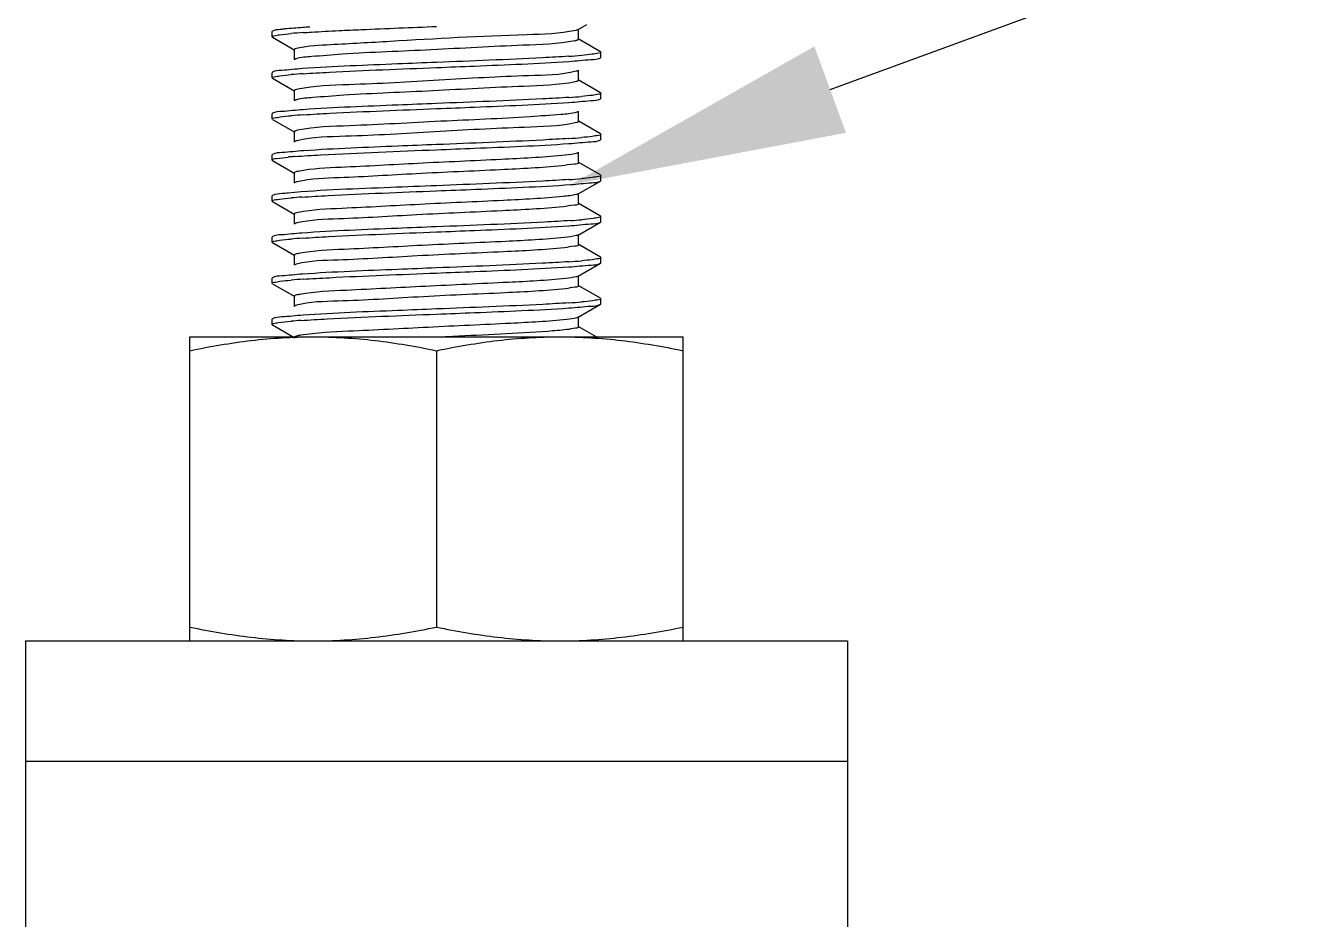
# Model space of a CAD drawing. Extents: x -427546 to -314919, y 698702 to 968782.
# Drawn here: x -406398 to -405936.7, y 909996.7 to 910320.5 of the extents above; entities that cross this region are included whole.
import ezdxf

# ---------------------------------------------------------------- set-up
doc = ezdxf.new("R2010")
doc.units = 0
doc.header["$LTSCALE"] = 1000
doc.header["$MEASUREMENT"] = 0
doc.layers.get('0').update_dxf_attribs({"linetype": 'CONTINUOUS'})

msp = doc.modelspace()

# ---------------------------------------------------------------- linework, layer by layer
at = {"linetype": 'CONTINUOUS'}
for p, q in [((-406308.61, 910318.44), (-406308.75, 910318.28)), ((-406308.75, 910316.42), (-406308.75, 910318.28)), ((-406197.9, 910319.02), (-406194.74, 910320.85)), ((-406197.74, 910315.49), (-406197.74, 910319.21)), ((-406308.61, 910316.25), (-406308.75, 910316.42)), ((-406308.61, 910316.25), (-406300.53, 910311.58)), ((-406189.82, 910311), (-406197.9, 910315.68)), ((-406300.69, 910311.77), (-406300.69, 910308.05)), ((-406189.82, 910311), (-406189.68, 910310.84)), ((-406189.82, 910308.81), (-406189.68, 910308.98)), ((-406189.68, 910308.98), (-406189.68, 910310.84)), ((-406308.61, 910303.56), (-406308.75, 910303.39)), ((-406308.75, 910301.53), (-406308.75, 910303.4)), ((-406197.74, 910300.6), (-406197.74, 910304.33)), ((-406308.61, 910301.37), (-406308.75, 910301.53)), ((-406308.61, 910301.37), (-406300.53, 910296.7)), ((-406198.6, 910300.17), (-406199.02, 910300.07)), ((-406189.82, 910296.12), (-406197.9, 910300.79)), ((-406300.69, 910296.88), (-406300.69, 910293.16)), ((-406189.82, 910296.12), (-406189.68, 910295.95)), ((-406189.82, 910293.93), (-406189.68, 910294.09)), ((-406189.68, 910294.09), (-406189.68, 910295.95)), ((-406197.74, 910285.72), (-406197.74, 910289.44)), ((-406308.61, 910288.68), (-406308.75, 910288.51)), ((-406308.75, 910286.65), (-406308.75, 910288.51)), ((-406308.61, 910286.49), (-406308.75, 910286.65)), ((-406308.61, 910286.49), (-406300.53, 910281.81)), ((-406198.42, 910285.33), (-406198.99, 910285.2)), ((-406189.82, 910281.23), (-406197.9, 910285.91)), ((-406300.69, 910282), (-406300.69, 910278.28)), ((-406189.82, 910281.23), (-406189.68, 910281.07)), ((-406189.68, 910279.21), (-406189.68, 910281.07)), ((-406189.82, 910279.05), (-406189.68, 910279.21)), ((-406308.61, 910273.79), (-406308.75, 910273.63)), ((-406308.75, 910271.77), (-406308.75, 910273.63)), ((-406308.61, 910271.61), (-406308.75, 910271.77)), ((-406308.61, 910271.61), (-406300.53, 910266.93)), ((-406189.82, 910266.35), (-406197.9, 910271.03)), ((-406197.74, 910270.84), (-406197.74, 910274.56)), ((-406300.69, 910267.12), (-406300.69, 910263.4)), ((-406189.82, 910266.35), (-406189.68, 910266.19)), ((-406189.68, 910264.33), (-406189.68, 910266.19)), ((-406197.9, 910259.49), (-406189.82, 910264.16)), ((-406189.82, 910264.16), (-406189.68, 910264.33)), ((-406308.61, 910258.91), (-406308.75, 910258.75)), ((-406308.75, 910256.89), (-406308.75, 910258.75)), ((-406308.61, 910256.72), (-406308.75, 910256.89)), ((-406308.61, 910256.72), (-406300.53, 910252.05)), ((-406197.74, 910255.96), (-406197.74, 910259.68)), ((-406300.69, 910252.23), (-406300.69, 910248.51)), ((-406189.82, 910251.47), (-406197.9, 910256.14)), ((-406197.9, 910244.6), (-406189.82, 910249.28)), ((-406189.82, 910251.47), (-406189.68, 910251.3)), ((-406189.82, 910249.28), (-406189.68, 910249.44)), ((-406189.68, 910249.44), (-406189.68, 910251.3)), ((-406308.61, 910244.03), (-406308.75, 910243.86)), ((-406308.75, 910242), (-406308.75, 910243.86)), ((-406197.74, 910241.07), (-406197.74, 910244.79)), ((-406308.61, 910241.84), (-406308.75, 910242)), ((-406308.61, 910241.84), (-406300.53, 910237.16)), ((-406189.82, 910236.58), (-406197.9, 910241.26)), ((-406300.69, 910237.35), (-406300.69, 910233.63)), ((-406197.9, 910229.72), (-406189.82, 910234.4)), ((-406189.82, 910236.58), (-406189.68, 910236.42)), ((-406189.82, 910234.4), (-406189.68, 910234.56)), ((-406189.68, 910234.56), (-406189.68, 910236.42)), ((-406308.61, 910229.14), (-406308.75, 910228.98)), ((-406308.75, 910227.12), (-406308.75, 910228.98)), ((-406197.74, 910226.19), (-406197.74, 910229.91)), ((-406308.61, 910226.96), (-406308.75, 910227.12)), ((-406308.61, 910226.96), (-406300.53, 910222.28)), ((-406189.82, 910221.7), (-406197.9, 910226.38)), ((-406300.69, 910222.47), (-406300.69, 910218.75)), ((-406189.82, 910221.7), (-406189.68, 910221.54)), ((-406189.68, 910219.68), (-406189.68, 910221.54)), ((-406197.9, 910214.84), (-406189.82, 910219.52)), ((-406189.82, 910219.52), (-406189.68, 910219.68)), ((-406308.61, 910214.26), (-406308.75, 910214.1)), ((-406308.75, 910212.24), (-406308.75, 910214.1)), ((-406308.66, 910212.11), (-406308.75, 910212.24)), ((-406308.61, 910212.07), (-406308.66, 910212.11)), ((-406308.61, 910212.07), (-406300.53, 910207.4)), ((-406191.18, 910207.6), (-406197.9, 910211.49)), ((-406197.74, 910211.31), (-406197.74, 910215.03)), ((-406338.51, 910207.74), (-406159.92, 910207.74)), ((-406338.51, 910097.6), (-406338.51, 910207.74)), ((-406243.24, 910207.86), (-406245.91, 910207.74)), ((-406159.92, 910097.6), (-406159.92, 910207.74)), ((-406249.21, 910202.71), (-406249.21, 910102.63)), ((-406398.04, 910097.6), (-406100.38, 910097.6)), ((-406398.04, 910097.6), (-406398.04, 908661.4)), ((-406100.38, 910097.6), (-406100.38, 908661.4)), ((-406398.04, 910054.01), (-406100.38, 910054.01))]:
    msp.add_line(p, q, dxfattribs=at)
msp.add_lwpolyline([(-406106.64, 910297.27), (-405525.23, 910510.25)])
for centre, radius, start, end in [((-406280.37, 910062.12), 256.35, 93.8255, 94.8061), ((-406201.43, 910326.59), 11.88, 281.4976, 282.7913), ((-406218.6, 910572.05), 263.28, 273.7687, 274.7934), ((-406280.41, 910047.83), 255.76, 93.8313, 94.8079), ((-406218.51, 910556.01), 262.13, 273.7798, 274.7941), ((-406280.15, 910029.64), 259.07, 93.8001, 94.8043), ((-406218.5, 910540.99), 261.99, 273.7814, 274.7938), ((-406287.96, 910109.94), 163.57, 94.6795, 95.2422), ((-406283.99, 910062.05), 211.63, 94.4921, 94.6937), ((-406218.55, 910526.71), 262.59, 273.7757, 274.7933), ((-406281.03, 910011.02), 247.9, 93.9107, 94.8136), ((-406217.52, 910498.78), 249.51, 273.9022, 274.8051), ((-406280.72, 909992.13), 251.92, 93.8693, 94.8111), ((-406218.61, 910497.69), 263.34, 273.7681, 274.7934), ((-406280.42, 909973.53), 255.64, 93.8324, 94.808), ((-406218.51, 910481.61), 262.14, 273.7796, 274.7941), ((-406281.6, 909973.43), 240.81, 93.9707, 94.8291)]:
    msp.add_arc(centre, radius, start, end, dxfattribs=at)
for points, knots in [([(-406308.75, 910316.42), (-406308.75, 910316.68), (-406307.39, 910316.86), (-406306.7, 910317.05), (-406306.01, 910317.14)], [0, 0, 0, 0, 0.27238, 1, 1, 1, 1]), ([(-406304.1, 910319.22), (-406304.67, 910319.16), (-406306.16, 910318.94), (-406307.78, 910318.92), (-406308.61, 910318.44)], [0, 0, 0, 0, 0.375527, 1, 1, 1, 1]), ([(-406295.03, 910319.92), (-406295.92, 910319.86), (-406298.95, 910319.67), (-406301.97, 910319.44), (-406304.1, 910319.22)], [0, 0, 0, 0, 0.294617, 1, 1, 1, 1]), ([(-406198.8, 910318.73), (-406204.59, 910317.41), (-406227.2, 910316.97), (-406256.7, 910315.24), (-406284.31, 910313.63), (-406295.55, 910313.11), (-406299.44, 910312.29)], [0, 0, 0, 0, 0.176504, 0.667042, 0.88168, 1, 1, 1, 1]), ([(-406297.47, 910317.9), (-406296.52, 910317.96), (-406292.2, 910318.24), (-406287.87, 910318.47), (-406284.5, 910318.64)], [0, 0, 0, 0, 0.219992, 1, 1, 1, 1]), ([(-406284.5, 910318.64), (-406281.83, 910318.77), (-406270.07, 910319.31), (-406258.3, 910319.78), (-406249.21, 910320.14)], [0, 0, 0, 0, 0.227178, 1, 1, 1, 1]), ([(-406197.9, 910319.02), (-406198.01, 910318.96), (-406198.31, 910318.85), (-406198.62, 910318.77), (-406198.8, 910318.73)], [0, 0, 0, 0, 0.401788, 1, 1, 1, 1]), ([(-406299.44, 910312.29), (-406299.76, 910312.22), (-406300.14, 910312.14), (-406300.69, 910311.9), (-406300.69, 910311.77)], [0, 0, 0, 0, 0.704888, 1, 1, 1, 1]), ([(-406199.06, 910314.95), (-406205.24, 910313.69), (-406222.74, 910313.3), (-406250.77, 910311.54), (-406276.35, 910310.66), (-406292.61, 910309.34), (-406298.25, 910308.96), (-406300.08, 910308.41)], [0, 0, 0, 0, 0.186906, 0.5149, 0.834439, 0.943372, 1, 1, 1, 1]), ([(-406197.74, 910315.49), (-406197.74, 910315.37), (-406198.2, 910315.14), (-406198.53, 910315.07), (-406198.8, 910315.01)], [0, 0, 0, 0, 0.301708, 1, 1, 1, 1]), ([(-406300.08, 910308.41), (-406300.17, 910308.39), (-406300.32, 910308.34), (-406300.47, 910308.27), (-406300.53, 910308.23)], [0, 0, 0, 0, 0.569178, 1, 1, 1, 1]), ([(-406201.3, 910309.33), (-406204.46, 910309.12), (-406220.43, 910308.23), (-406236.41, 910307.63), (-406249.21, 910307.12)], [0, 0, 0, 0, 0.198238, 1, 1, 1, 1]), ([(-406249.21, 910305.26), (-406244.61, 910305.44), (-406228.61, 910306.09), (-406212.61, 910306.71), (-406201.23, 910307.48)], [0, 0, 0, 0, 0.287875, 1, 1, 1, 1]), ([(-406201.23, 910307.48), (-406198.59, 910307.65), (-406194.89, 910308.17), (-406190.85, 910308.22), (-406189.82, 910308.81)], [0, 0, 0, 0, 0.690891, 1, 1, 1, 1]), ([(-406189.68, 910310.84), (-406189.68, 910310.55), (-406191.24, 910310.38), (-406192.01, 910310.17), (-406192.78, 910310.07)], [0, 0, 0, 0, 0.270407, 1, 1, 1, 1]), ([(-406297.71, 910304.86), (-406300.23, 910304.69), (-406303.77, 910304.2), (-406307.62, 910304.13), (-406308.6, 910303.56)], [0, 0, 0, 0, 0.690101, 1, 1, 1, 1]), ([(-406198.6, 910303.89), (-406204.22, 910302.47), (-406220.99, 910302.35), (-406248.35, 910300.59), (-406276.16, 910299.07), (-406293.37, 910298.67), (-406299.42, 910297.41)], [0, 0, 0, 0, 0.172112, 0.49211, 0.816561, 1, 1, 1, 1]), ([(-406249.21, 910307.12), (-406253.89, 910306.93), (-406270.06, 910306.27), (-406286.23, 910305.65), (-406297.71, 910304.86)], [0, 0, 0, 0, 0.289182, 1, 1, 1, 1]), ([(-406297.5, 910303.01), (-406294.33, 910303.23), (-406278.25, 910304.13), (-406262.14, 910304.74), (-406249.21, 910305.26)], [0, 0, 0, 0, 0.196967, 1, 1, 1, 1]), ([(-406197.9, 910304.14), (-406197.99, 910304.09), (-406198.22, 910303.99), (-406198.46, 910303.93), (-406198.6, 910303.89)], [0, 0, 0, 0, 0.412535, 1, 1, 1, 1]), ([(-406308.75, 910301.53), (-406308.75, 910301.8), (-406307.34, 910301.98), (-406306.63, 910302.17), (-406305.92, 910302.27)], [0, 0, 0, 0, 0.271848, 1, 1, 1, 1]), ([(-406199.02, 910300.07), (-406205.11, 910298.81), (-406222.41, 910298.44), (-406250.25, 910296.69), (-406275.78, 910295.78), (-406292.21, 910294.52), (-406297.97, 910294.09), (-406299.91, 910293.58)], [0, 0, 0, 0, 0.184419, 0.509926, 0.829804, 0.940533, 1, 1, 1, 1]), ([(-406197.74, 910300.6), (-406197.74, 910300.5), (-406198.1, 910300.3), (-406198.38, 910300.23), (-406198.6, 910300.17)], [0, 0, 0, 0, 0.309908, 1, 1, 1, 1]), ([(-406299.42, 910297.41), (-406299.74, 910297.34), (-406300.13, 910297.26), (-406300.69, 910297.02), (-406300.69, 910296.88)], [0, 0, 0, 0, 0.705209, 1, 1, 1, 1]), ([(-406299.91, 910293.58), (-406300.03, 910293.54), (-406300.24, 910293.48), (-406300.45, 910293.4), (-406300.53, 910293.35)], [0, 0, 0, 0, 0.582256, 1, 1, 1, 1]), ([(-406201.23, 910294.45), (-406204.4, 910294.24), (-406220.38, 910293.35), (-406236.38, 910292.74), (-406249.21, 910292.23)], [0, 0, 0, 0, 0.198015, 1, 1, 1, 1]), ([(-406201.22, 910292.59), (-406198.58, 910292.77), (-406194.89, 910293.29), (-406190.85, 910293.34), (-406189.82, 910293.93)], [0, 0, 0, 0, 0.690866, 1, 1, 1, 1]), ([(-406189.68, 910295.95), (-406189.68, 910295.66), (-406191.22, 910295.5), (-406191.99, 910295.28), (-406192.76, 910295.19)], [0, 0, 0, 0, 0.270549, 1, 1, 1, 1]), ([(-406297.5, 910289.99), (-406300.07, 910289.82), (-406303.67, 910289.32), (-406307.6, 910289.25), (-406308.6, 910288.68)], [0, 0, 0, 0, 0.690433, 1, 1, 1, 1]), ([(-406198.42, 910289.06), (-406200.3, 910288.52), (-406205.99, 910288.12), (-406222.33, 910286.83), (-406247.89, 910285.93), (-406275.84, 910284.18), (-406293.25, 910283.8), (-406299.39, 910282.54)], [0, 0, 0, 0, 0.057877, 0.167606, 0.487311, 0.814214, 1, 1, 1, 1]), ([(-406249.21, 910292.23), (-406253.86, 910292.05), (-406269.96, 910291.39), (-406286.07, 910290.77), (-406297.5, 910289.99)], [0, 0, 0, 0, 0.288643, 1, 1, 1, 1]), ([(-406297.32, 910288.14), (-406294.16, 910288.36), (-406278.13, 910289.26), (-406262.09, 910289.86), (-406249.21, 910290.37)], [0, 0, 0, 0, 0.197595, 1, 1, 1, 1]), ([(-406249.21, 910290.37), (-406244.61, 910290.56), (-406228.61, 910291.2), (-406212.6, 910291.83), (-406201.22, 910292.59)], [0, 0, 0, 0, 0.287899, 1, 1, 1, 1]), ([(-406197.9, 910289.25), (-406197.97, 910289.21), (-406198.14, 910289.14), (-406198.32, 910289.08), (-406198.42, 910289.06)], [0, 0, 0, 0, 0.424841, 1, 1, 1, 1]), ([(-406308.75, 910286.65), (-406308.75, 910286.93), (-406307.3, 910287.1), (-406306.56, 910287.3), (-406305.83, 910287.4)], [0, 0, 0, 0, 0.2714, 1, 1, 1, 1]), ([(-406198.99, 910285.2), (-406204.99, 910283.94), (-406222.11, 910283.54), (-406249.8, 910282.01), (-406277.19, 910280.32), (-406294, 910280.1), (-406299.72, 910278.74)], [0, 0, 0, 0, 0.18225, 0.50532, 0.825389, 1, 1, 1, 1]), ([(-406197.74, 910285.72), (-406197.74, 910285.64), (-406198.01, 910285.45), (-406198.25, 910285.38), (-406198.42, 910285.33)], [0, 0, 0, 0, 0.32015, 1, 1, 1, 1]), ([(-406299.39, 910282.54), (-406299.72, 910282.47), (-406300.11, 910282.38), (-406300.69, 910282.14), (-406300.69, 910282)], [0, 0, 0, 0, 0.705913, 1, 1, 1, 1]), ([(-406189.68, 910281.07), (-406189.68, 910280.78), (-406191.23, 910280.61), (-406191.99, 910280.4), (-406192.77, 910280.3)], [0, 0, 0, 0, 0.270562, 1, 1, 1, 1]), ([(-406297.32, 910275.12), (-406299.93, 910274.94), (-406303.59, 910274.44), (-406307.59, 910274.38), (-406308.6, 910273.79)], [0, 0, 0, 0, 0.690711, 1, 1, 1, 1]), ([(-406300.56, 910273.03), (-406297.41, 910273.27), (-406280.3, 910274.31), (-406263.18, 910274.93), (-406249.21, 910275.49)], [0, 0, 0, 0, 0.18466, 1, 1, 1, 1]), ([(-406299.72, 910278.74), (-406299.88, 910278.7), (-406300.16, 910278.63), (-406300.43, 910278.53), (-406300.53, 910278.47)], [0, 0, 0, 0, 0.593653, 1, 1, 1, 1]), ([(-406249.21, 910277.35), (-406253.84, 910277.17), (-406269.88, 910276.51), (-406285.92, 910275.89), (-406297.32, 910275.12)], [0, 0, 0, 0, 0.288182, 1, 1, 1, 1]), ([(-406201.22, 910279.57), (-406204.39, 910279.36), (-406220.38, 910278.46), (-406236.38, 910277.86), (-406249.21, 910277.35)], [0, 0, 0, 0, 0.197982, 1, 1, 1, 1]), ([(-406249.21, 910275.49), (-406244.61, 910275.67), (-406228.62, 910276.32), (-406212.63, 910276.94), (-406201.26, 910277.71)], [0, 0, 0, 0, 0.287815, 1, 1, 1, 1]), ([(-406201.26, 910277.71), (-406198.61, 910277.89), (-406194.9, 910278.4), (-406190.85, 910278.45), (-406189.82, 910279.05)], [0, 0, 0, 0, 0.690907, 1, 1, 1, 1]), ([(-406308.74, 910271.77), (-406308.74, 910272.29), (-406305.73, 910272.23), (-406304.36, 910272.69), (-406302.9, 910272.83)], [0, 0, 0, 0, 0.263671, 1, 1, 1, 1]), ([(-406203.82, 910273.4), (-406211.09, 910272.69), (-406228.47, 910271.79), (-406255.14, 910270.65), (-406279.64, 910269.18), (-406294.23, 910268.7), (-406299.34, 910267.66)], [0, 0, 0, 0, 0.229049, 0.545233, 0.836568, 1, 1, 1, 1]), ([(-406198.26, 910274.22), (-406198.54, 910274.13), (-406200.37, 910273.73), (-406202.24, 910273.55), (-406203.82, 910273.4)], [0, 0, 0, 0, 0.152403, 1, 1, 1, 1]), ([(-406197.74, 910270.84), (-406197.74, 910270.29), (-406200.88, 910270.29), (-406202.3, 910269.82), (-406203.82, 910269.68)], [0, 0, 0, 0, 0.264973, 1, 1, 1, 1]), ([(-406197.9, 910274.37), (-406197.95, 910274.34), (-406198.07, 910274.29), (-406198.19, 910274.24), (-406198.26, 910274.22)], [0, 0, 0, 0, 0.438999, 1, 1, 1, 1]), ([(-406299.34, 910267.66), (-406299.68, 910267.59), (-406300.08, 910267.5), (-406300.69, 910267.26), (-406300.69, 910267.12)], [0, 0, 0, 0, 0.706519, 1, 1, 1, 1]), ([(-406203.82, 910269.68), (-406211.18, 910268.96), (-406228.76, 910268.05), (-406255.67, 910266.93), (-406280.14, 910265.38), (-406294.65, 910265), (-406299.6, 910263.89)], [0, 0, 0, 0, 0.231234, 0.549995, 0.841234, 1, 1, 1, 1]), ([(-406189.68, 910266.19), (-406189.68, 910265.9), (-406191.23, 910265.73), (-406192, 910265.52), (-406192.78, 910265.42)], [0, 0, 0, 0, 0.27051, 1, 1, 1, 1]), ([(-406249.21, 910262.47), (-406254.72, 910262.25), (-406272.62, 910261.49), (-406290.54, 910260.94), (-406302.9, 910259.8)], [0, 0, 0, 0, 0.307364, 1, 1, 1, 1]), ([(-406299.6, 910263.89), (-406299.79, 910263.84), (-406300.1, 910263.76), (-406300.41, 910263.65), (-406300.52, 910263.59)], [0, 0, 0, 0, 0.599327, 1, 1, 1, 1]), ([(-406201.26, 910264.69), (-406204.42, 910264.47), (-406220.4, 910263.58), (-406236.39, 910262.98), (-406249.21, 910262.47)], [0, 0, 0, 0, 0.198096, 1, 1, 1, 1]), ([(-406249.21, 910260.61), (-406244.51, 910260.79), (-406228.28, 910261.45), (-406212.05, 910262.08), (-406200.54, 910262.87)], [0, 0, 0, 0, 0.289675, 1, 1, 1, 1]), ([(-406200.54, 910262.87), (-406198.06, 910263.05), (-406194.58, 910263.53), (-406190.79, 910263.61), (-406189.82, 910264.16)], [0, 0, 0, 0, 0.689778, 1, 1, 1, 1]), ([(-406308.75, 910256.89), (-406308.75, 910256.97), (-406307.79, 910257.54), (-406306.94, 910257.48), (-406306.11, 910257.59)], [0, 0, 0, 0, 0.087797, 1, 1, 1, 1]), ([(-406302.9, 910259.8), (-406303.63, 910259.74), (-406305.51, 910259.48), (-406307.57, 910259.51), (-406308.6, 910258.91)], [0, 0, 0, 0, 0.380478, 1, 1, 1, 1]), ([(-406203.34, 910258.56), (-406210.52, 910257.83), (-406227.85, 910256.95), (-406254.56, 910255.79), (-406279.3, 910254.33), (-406294.07, 910253.82), (-406299.27, 910252.79)], [0, 0, 0, 0, 0.225271, 0.541123, 0.834355, 1, 1, 1, 1]), ([(-406297.94, 910258.34), (-406294.77, 910258.55), (-406278.54, 910259.48), (-406262.29, 910260.09), (-406249.21, 910260.61)], [0, 0, 0, 0, 0.195382, 1, 1, 1, 1]), ([(-406197.9, 910259.49), (-406198.1, 910259.37), (-406199.9, 910258.88), (-406201.74, 910258.72), (-406203.34, 910258.56)], [0, 0, 0, 0, 0.123943, 1, 1, 1, 1]), ([(-406299.27, 910252.79), (-406299.63, 910252.72), (-406300.05, 910252.63), (-406300.69, 910252.39), (-406300.69, 910252.23)], [0, 0, 0, 0, 0.708127, 1, 1, 1, 1]), ([(-406203.34, 910254.84), (-406210.69, 910254.1), (-406228.37, 910253.19), (-406255.52, 910252.07), (-406280.2, 910250.44), (-406294.83, 910250.16), (-406299.74, 910248.97)], [0, 0, 0, 0, 0.229241, 0.549849, 0.842936, 1, 1, 1, 1]), ([(-406197.74, 910255.96), (-406197.74, 910255.45), (-406200.63, 910255.41), (-406201.94, 910254.98), (-406203.34, 910254.84)], [0, 0, 0, 0, 0.265614, 1, 1, 1, 1]), ([(-406299.74, 910248.97), (-406299.9, 910248.93), (-406300.17, 910248.86), (-406300.43, 910248.76), (-406300.53, 910248.7)], [0, 0, 0, 0, 0.591838, 1, 1, 1, 1]), ([(-406249.21, 910247.58), (-406253.92, 910247.4), (-406270.17, 910246.74), (-406286.42, 910246.11), (-406297.94, 910245.31)], [0, 0, 0, 0, 0.289807, 1, 1, 1, 1]), ([(-406200.54, 910249.85), (-406203.71, 910249.63), (-406219.93, 910248.71), (-406236.16, 910248.1), (-406249.21, 910247.58)], [0, 0, 0, 0, 0.195558, 1, 1, 1, 1]), ([(-406249.21, 910245.72), (-406244.62, 910245.91), (-406228.64, 910246.55), (-406212.66, 910247.18), (-406201.3, 910247.94)], [0, 0, 0, 0, 0.2877, 1, 1, 1, 1]), ([(-406201.3, 910247.94), (-406198.64, 910248.12), (-406194.92, 910248.64), (-406190.86, 910248.69), (-406189.82, 910249.28)], [0, 0, 0, 0, 0.691019, 1, 1, 1, 1]), ([(-406189.68, 910251.3), (-406189.68, 910251.04), (-406191.06, 910250.86), (-406191.76, 910250.67), (-406192.46, 910250.58)], [0, 0, 0, 0, 0.272165, 1, 1, 1, 1]), ([(-406297.94, 910245.31), (-406300.41, 910245.14), (-406303.87, 910244.66), (-406307.64, 910244.58), (-406308.6, 910244.03)], [0, 0, 0, 0, 0.689705, 1, 1, 1, 1]), ([(-406202.88, 910243.73), (-406209.91, 910242.98), (-406227.05, 910242.11), (-406253.66, 910240.93), (-406278.62, 910239.52), (-406293.63, 910238.94), (-406299.03, 910237.96)], [0, 0, 0, 0, 0.220169, 0.534105, 0.829282, 1, 1, 1, 1]), ([(-406297.71, 910243.47), (-406294.55, 910243.69), (-406278.39, 910244.6), (-406262.21, 910245.21), (-406249.21, 910245.72)], [0, 0, 0, 0, 0.196205, 1, 1, 1, 1]), ([(-406197.9, 910244.6), (-406198.09, 910244.5), (-406199.73, 910244.03), (-406201.41, 910243.88), (-406202.88, 910243.73)], [0, 0, 0, 0, 0.126191, 1, 1, 1, 1]), ([(-406308.75, 910242), (-406308.75, 910242.26), (-406307.39, 910242.45), (-406306.7, 910242.63), (-406306.01, 910242.72)], [0, 0, 0, 0, 0.272398, 1, 1, 1, 1]), ([(-406202.88, 910240), (-406210.19, 910239.23), (-406227.97, 910238.33), (-406255.32, 910237.22), (-406280.2, 910235.51), (-406294.97, 910235.32), (-406299.86, 910234.06)], [0, 0, 0, 0, 0.226976, 0.549217, 0.844212, 1, 1, 1, 1]), ([(-406197.74, 910241.07), (-406197.74, 910240.6), (-406200.38, 910240.52), (-406201.6, 910240.14), (-406202.88, 910240)], [0, 0, 0, 0, 0.266397, 1, 1, 1, 1]), ([(-406299.03, 910237.96), (-406299.45, 910237.88), (-406299.92, 910237.77), (-406300.69, 910237.52), (-406300.69, 910237.35)], [0, 0, 0, 0, 0.712882, 1, 1, 1, 1]), ([(-406299.86, 910234.06), (-406299.99, 910234.02), (-406300.22, 910233.96), (-406300.44, 910233.87), (-406300.53, 910233.82)], [0, 0, 0, 0, 0.58487, 1, 1, 1, 1]), ([(-406201.3, 910234.92), (-406204.46, 910234.7), (-406220.43, 910233.81), (-406236.41, 910233.21), (-406249.21, 910232.7)], [0, 0, 0, 0, 0.198249, 1, 1, 1, 1]), ([(-406201.23, 910233.06), (-406198.59, 910233.24), (-406194.89, 910233.75), (-406190.85, 910233.81), (-406189.82, 910234.4)], [0, 0, 0, 0, 0.690906, 1, 1, 1, 1]), ([(-406189.68, 910236.42), (-406189.68, 910236.13), (-406191.24, 910235.96), (-406192.01, 910235.75), (-406192.79, 910235.65)], [0, 0, 0, 0, 0.270399, 1, 1, 1, 1]), ([(-406297.71, 910230.45), (-406300.23, 910230.27), (-406303.77, 910229.78), (-406307.62, 910229.71), (-406308.6, 910229.14)], [0, 0, 0, 0, 0.690089, 1, 1, 1, 1]), ([(-406249.21, 910232.7), (-406253.89, 910232.51), (-406270.06, 910231.86), (-406286.24, 910231.23), (-406297.71, 910230.45)], [0, 0, 0, 0, 0.289201, 1, 1, 1, 1]), ([(-406297.51, 910228.6), (-406294.34, 910228.81), (-406278.25, 910229.72), (-406262.15, 910230.33), (-406249.21, 910230.84)], [0, 0, 0, 0, 0.196944, 1, 1, 1, 1]), ([(-406249.21, 910230.84), (-406244.61, 910231.02), (-406228.61, 910231.67), (-406212.61, 910232.3), (-406201.23, 910233.06)], [0, 0, 0, 0, 0.287873, 1, 1, 1, 1]), ([(-406197.9, 910229.72), (-406198.07, 910229.62), (-406199.57, 910229.18), (-406201.11, 910229.04), (-406202.44, 910228.89)], [0, 0, 0, 0, 0.128615, 1, 1, 1, 1]), ([(-406308.75, 910227.12), (-406308.75, 910227.39), (-406307.34, 910227.57), (-406306.63, 910227.76), (-406305.92, 910227.85)], [0, 0, 0, 0, 0.271865, 1, 1, 1, 1]), ([(-406202.44, 910225.17), (-406209.71, 910224.37), (-406227.55, 910223.47), (-406255.09, 910222.36), (-406280.16, 910220.57), (-406295.08, 910220.48), (-406299.95, 910219.15)], [0, 0, 0, 0, 0.224472, 0.548168, 0.84513, 1, 1, 1, 1]), ([(-406202.44, 910228.89), (-406209.32, 910228.13), (-406226.26, 910227.28), (-406252.75, 910226.07), (-406277.93, 910224.7), (-406293.18, 910224.06), (-406298.75, 910223.12)], [0, 0, 0, 0, 0.215068, 0.527073, 0.824187, 1, 1, 1, 1]), ([(-406197.74, 910226.19), (-406197.74, 910225.76), (-406200.14, 910225.64), (-406201.27, 910225.3), (-406202.44, 910225.17)], [0, 0, 0, 0, 0.267341, 1, 1, 1, 1]), ([(-406298.75, 910223.12), (-406299.24, 910223.04), (-406299.78, 910222.91), (-406300.69, 910222.66), (-406300.69, 910222.47)], [0, 0, 0, 0, 0.716853, 1, 1, 1, 1]), ([(-406201.23, 910220.04), (-406204.4, 910219.83), (-406220.38, 910218.93), (-406236.38, 910218.33), (-406249.21, 910217.82)], [0, 0, 0, 0, 0.198019, 1, 1, 1, 1]), ([(-406189.68, 910221.54), (-406189.68, 910221.25), (-406191.22, 910221.08), (-406191.99, 910220.87), (-406192.76, 910220.77)], [0, 0, 0, 0, 0.270547, 1, 1, 1, 1]), ([(-406297.51, 910215.58), (-406300.08, 910215.4), (-406303.68, 910214.9), (-406307.6, 910214.84), (-406308.6, 910214.26)], [0, 0, 0, 0, 0.690423, 1, 1, 1, 1]), ([(-406299.95, 910219.15), (-406300.06, 910219.12), (-406300.26, 910219.06), (-406300.45, 910218.98), (-406300.53, 910218.94)], [0, 0, 0, 0, 0.578532, 1, 1, 1, 1]), ([(-406298.27, 910213.66), (-406295.1, 910213.89), (-406278.76, 910214.82), (-406262.4, 910215.43), (-406249.21, 910215.96)], [0, 0, 0, 0, 0.194182, 1, 1, 1, 1]), ([(-406249.21, 910217.82), (-406253.86, 910217.63), (-406269.96, 910216.98), (-406286.07, 910216.35), (-406297.51, 910215.58)], [0, 0, 0, 0, 0.28866, 1, 1, 1, 1]), ([(-406249.21, 910215.96), (-406244.61, 910216.14), (-406228.61, 910216.79), (-406212.6, 910217.41), (-406201.22, 910218.18)], [0, 0, 0, 0, 0.2879, 1, 1, 1, 1]), ([(-406201.22, 910218.18), (-406198.58, 910218.36), (-406194.89, 910218.87), (-406190.85, 910218.92), (-406189.82, 910219.52)], [0, 0, 0, 0, 0.690878, 1, 1, 1, 1]), ([(-406308.75, 910212.24), (-406308.74, 910212.46), (-406307.64, 910212.66), (-406307.03, 910212.81), (-406306.46, 910212.9)], [0, 0, 0, 0, 0.276774, 1, 1, 1, 1]), ([(-406202.02, 910214.05), (-406208.74, 910213.28), (-406225.48, 910212.44), (-406251.84, 910211.22), (-406277.22, 910209.87), (-406292.71, 910209.2), (-406298.46, 910208.29)], [0, 0, 0, 0, 0.209983, 0.520062, 0.819106, 1, 1, 1, 1]), ([(-406197.9, 910214.84), (-406198.06, 910214.75), (-406199.41, 910214.33), (-406200.81, 910214.19), (-406202.02, 910214.05)], [0, 0, 0, 0, 0.131217, 1, 1, 1, 1]), ([(-406197.74, 910211.31), (-406197.74, 910210.91), (-406199.91, 910210.76), (-406200.95, 910210.46), (-406202.02, 910210.33)], [0, 0, 0, 0, 0.268465, 1, 1, 1, 1]), ([(-406338.51, 910202.71), (-406331.16, 910204.25), (-406316.36, 910206.8), (-406301.35, 910207.74), (-406293.86, 910207.74)], [0, 0, 0, 0, 0.500766, 1, 1, 1, 1]), ([(-406298.46, 910208.29), (-406298.93, 910208.21), (-406299.64, 910208.07), (-406300.38, 910207.89), (-406300.58, 910207.74)], [0, 0, 0, 0, 0.648621, 1, 1, 1, 1]), ([(-406293.86, 910207.74), (-406286.38, 910207.74), (-406271.37, 910206.8), (-406256.56, 910204.25), (-406249.21, 910202.71)], [0, 0, 0, 0, 0.499234, 1, 1, 1, 1]), ([(-406249.21, 910202.71), (-406241.86, 910204.25), (-406227.06, 910206.8), (-406212.05, 910207.74), (-406204.57, 910207.74)], [0, 0, 0, 0, 0.500766, 1, 1, 1, 1]), ([(-406202.02, 910210.33), (-406204.31, 910210.07), (-406218.04, 910208.97), (-406231.8, 910208.39), (-406243.24, 910207.86)], [0, 0, 0, 0, 0.167768, 1, 1, 1, 1]), ([(-406204.57, 910207.74), (-406197.08, 910207.74), (-406182.07, 910206.8), (-406167.27, 910204.25), (-406159.92, 910202.71)], [0, 0, 0, 0, 0.499234, 1, 1, 1, 1]), ([(-406338.51, 910102.63), (-406331.16, 910101.09), (-406316.36, 910098.54), (-406301.35, 910097.6), (-406293.86, 910097.6)], [0, 0, 0, 0, 0.500766, 1, 1, 1, 1]), ([(-406293.86, 910097.6), (-406286.38, 910097.6), (-406271.37, 910098.54), (-406256.56, 910101.09), (-406249.21, 910102.63)], [0, 0, 0, 0, 0.499234, 1, 1, 1, 1]), ([(-406249.21, 910102.63), (-406241.86, 910101.09), (-406227.06, 910098.54), (-406212.05, 910097.6), (-406204.57, 910097.6)], [0, 0, 0, 0, 0.500766, 1, 1, 1, 1]), ([(-406204.57, 910097.6), (-406197.08, 910097.6), (-406182.07, 910098.54), (-406167.27, 910101.09), (-406159.92, 910102.63)], [0, 0, 0, 0, 0.499234, 1, 1, 1, 1])]:
    msp.add_open_spline(points, degree=3, knots=knots, dxfattribs=at)
for points in [[(-406306.01, 910317.14), (-406304.63, 910317.32), (-406303.23, 910317.45), (-406301.84, 910317.57)], [(-406192.78, 910310.07), (-406194.05, 910309.91), (-406195.33, 910309.79), (-406196.6, 910309.68)], [(-406305.92, 910302.27), (-406304.57, 910302.44), (-406303.21, 910302.57), (-406301.85, 910302.69)], [(-406192.76, 910295.19), (-406194.04, 910295.03), (-406195.32, 910294.91), (-406196.61, 910294.8)], [(-406305.83, 910287.4), (-406304.51, 910287.57), (-406303.18, 910287.69), (-406301.85, 910287.8)], [(-406192.77, 910280.3), (-406194.04, 910280.14), (-406195.33, 910280.03), (-406196.61, 910279.92)], [(-406192.78, 910265.42), (-406194.05, 910265.26), (-406195.33, 910265.14), (-406196.61, 910265.03)], [(-406306.11, 910257.59), (-406304.69, 910257.79), (-406303.26, 910257.92), (-406301.84, 910258.04)], [(-406192.46, 910250.58), (-406193.84, 910250.4), (-406195.23, 910250.27), (-406196.62, 910250.15)], [(-406306.01, 910242.72), (-406304.63, 910242.91), (-406303.24, 910243.04), (-406301.84, 910243.15)], [(-406192.79, 910235.65), (-406194.06, 910235.49), (-406195.33, 910235.38), (-406196.6, 910235.27)], [(-406305.92, 910227.85), (-406304.57, 910228.03), (-406303.21, 910228.16), (-406301.85, 910228.27)], [(-406192.76, 910220.77), (-406194.04, 910220.61), (-406195.32, 910220.49), (-406196.61, 910220.38)], [(-406306.46, 910212.9), (-406304.94, 910213.12), (-406303.41, 910213.26), (-406301.87, 910213.39)]]:
    msp.add_open_spline(points, degree=3, dxfattribs=at)
msp.add_solid([(-406100.91, 910281.62), (-406200.54, 910262.87), (-406112.37, 910312.92)])

doc.saveas('drawing.dxf')
